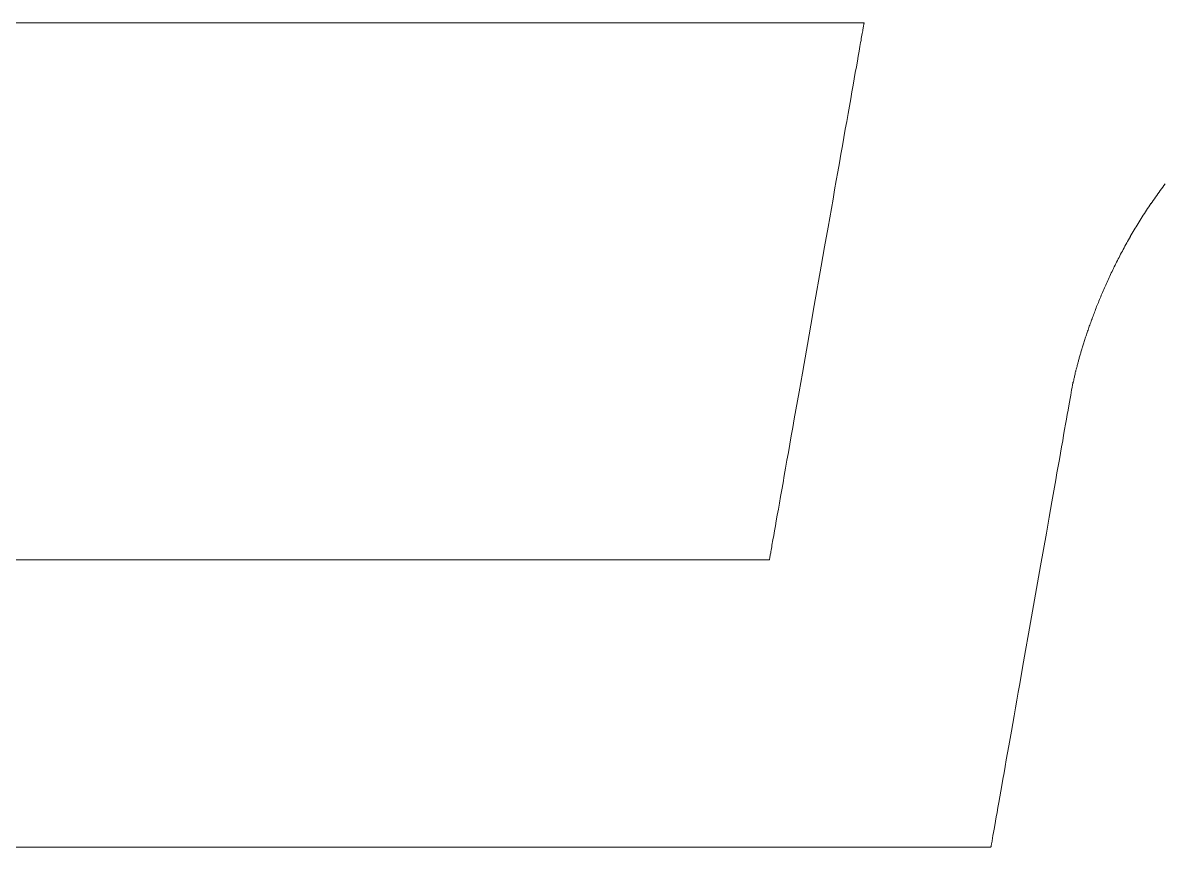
# Model space of a CAD drawing. Header units: millimetres. Extents: x 8533 to 164433, y 5768 to 115327.
# Drawn here: x 57516.9 to 57663.2, y 107755.6 to 107861.1 of the extents above; entities that cross this region are included whole.
import ezdxf

# ---------------------------------------------------------------- set-up
doc = ezdxf.new("R2010")
doc.units = ezdxf.units.MM
doc.header["$LTSCALE"] = 250
doc.layers.add('06_G-ENP_심볼', color=3, linetype='Continuous')
doc.layers.add('G-ENP', color=1, linetype='Continuous')

# ---------------------------------------------------------------- blocks, each defined once
blk = doc.blocks.new('zw$82BC')
at = {"layer": 'G-ENP', "color": 8, "lineweight": 0}
for p, q in [((22.6556, 93.2604), (22.5589, 93.2604)), ((22.7526, 93.2604), (22.6556, 93.2604)), ((22.8492, 93.2604), (22.7526, 93.2604)), ((22.8972, 93.2604), (22.8492, 93.2604)), ((22.945, 93.2604), (22.8972, 93.2604)), ((22.9925, 93.2604), (22.945, 93.2604)), ((23.0396, 93.2604), (22.9925, 93.2604)), ((23.0863, 93.2604), (23.0396, 93.2604)), ((23.1325, 93.2604), (23.0863, 93.2604)), ((23.1781, 93.2604), (23.1325, 93.2604)), ((23.2007, 93.2604), (23.1781, 93.2604)), ((23.2232, 93.2604), (23.2007, 93.2604)), ((23.2455, 93.2604), (23.2232, 93.2604)), ((23.2676, 93.2604), (23.2455, 93.2604)), ((23.2895, 93.2604), (23.2676, 93.2604)), ((23.3113, 93.2604), (23.2895, 93.2604)), ((23.3328, 93.2604), (23.3113, 93.2604)), ((23.3542, 93.2604), (23.3328, 93.2604)), ((23.3754, 93.2604), (23.3542, 93.2604)), ((23.3963, 93.2604), (23.3754, 93.2604)), ((23.417, 93.2604), (23.3963, 93.2604)), ((23.4375, 93.2604), (23.417, 93.2604)), ((23.4577, 93.2604), (23.4375, 93.2604)), ((23.4778, 93.2604), (23.4577, 93.2604)), ((23.4975, 93.2604), (23.4778, 93.2604)), ((23.517, 93.2604), (23.4975, 93.2604)), ((23.5362, 93.2604), (23.517, 93.2604)), ((23.5552, 93.2604), (23.5362, 93.2604)), ((23.5739, 93.2604), (23.5552, 93.2604)), ((23.5923, 93.2604), (23.5739, 93.2604)), ((23.6104, 93.2604), (23.5923, 93.2604)), ((23.6282, 93.2604), (23.6104, 93.2604)), ((23.6457, 93.2604), (23.6282, 93.2604)), ((23.6628, 93.2604), (23.6457, 93.2604)), ((23.6797, 93.2604), (23.6628, 93.2604)), ((23.6962, 93.2604), (23.6797, 93.2604)), ((23.7124, 93.2604), (23.6962, 93.2604)), ((23.7282, 93.2604), (23.7124, 93.2604)), ((23.7437, 93.2604), (23.7282, 93.2604)), ((23.7588, 93.2604), (23.7437, 93.2604)), ((23.7736, 93.2604), (23.7588, 93.2604)), ((23.788, 93.2604), (23.7736, 93.2604)), ((23.802, 93.2604), (23.788, 93.2604)), ((23.8156, 93.2604), (23.802, 93.2604)), ((23.8288, 93.2604), (23.8156, 93.2604)), ((23.8417, 93.2604), (23.8288, 93.2604)), ((23.8541, 93.2604), (23.8417, 93.2604)), ((23.8661, 93.2604), (23.8541, 93.2604)), ((23.8776, 93.2604), (23.8661, 93.2604)), ((23.8888, 93.2604), (23.8776, 93.2604)), ((23.8995, 93.2604), (23.8888, 93.2604)), ((23.9097, 93.2604), (23.8995, 93.2604)), ((23.9195, 93.2604), (23.9097, 93.2604)), ((23.9289, 93.2604), (23.9195, 93.2604)), ((23.9378, 93.2604), (23.9289, 93.2604)), ((23.9462, 93.2604), (23.9378, 93.2604)), ((23.9541, 93.2604), (23.9462, 93.2604)), ((23.9615, 93.2604), (23.9541, 93.2604)), ((23.9684, 93.2604), (23.9615, 93.2604)), ((23.9749, 93.2604), (23.9684, 93.2604)), ((23.9808, 93.2604), (23.9749, 93.2604)), ((23.9862, 93.2604), (23.9808, 93.2604)), ((23.9911, 93.2604), (23.9862, 93.2604)), ((23.9954, 93.2604), (23.9911, 93.2604)), ((23.9992, 93.2604), (23.9954, 93.2604)), ((24.0025, 93.2604), (23.9992, 93.2604)), ((24.0052, 93.2604), (24.0025, 93.2604)), ((24.0073, 93.2604), (24.0052, 93.2604)), ((24.0089, 93.2604), (24.0073, 93.2604)), ((24.0099, 93.2604), (24.0089, 93.2604)), ((24.0095, 93.256), (24.0097, 93.2572)), ((24.0097, 93.2572), (24.0099, 93.2582)), ((24.0103, 93.2604), (24.0099, 93.2604)), ((24.0099, 93.2582), (24.01, 93.259)), ((24.01, 93.259), (24.0101, 93.2596)), ((24.0101, 93.2596), (24.0102, 93.2601)), ((24.0102, 93.2601), (24.0103, 93.2603)), ((24.0058, 93.2349), (24.0063, 93.2378)), ((24.0063, 93.2378), (24.0068, 93.2405)), ((24.0068, 93.2405), (24.0072, 93.243)), ((24.0072, 93.243), (24.0076, 93.2453)), ((24.0076, 93.2453), (24.008, 93.2475)), ((24.008, 93.2475), (24.0084, 93.2496)), ((24.0084, 93.2496), (24.0087, 93.2515)), ((24.0087, 93.2515), (24.009, 93.2531)), ((24.009, 93.2531), (24.0093, 93.2547)), ((24.0093, 93.2547), (24.0095, 93.256)), ((24.0022, 93.2147), (24.0035, 93.222)), ((24.0035, 93.222), (24.0047, 93.2288)), ((24.0047, 93.2288), (24.0053, 93.2319)), ((24.0053, 93.2319), (24.0058, 93.2349)), ((23.9994, 93.1984), (24.0008, 93.2069)), ((24.0008, 93.2069), (24.0022, 93.2147)), ((23.9961, 93.1801), (23.9978, 93.1895)), ((23.9978, 93.1895), (23.9994, 93.1984)), ((23.9925, 93.1597), (23.9944, 93.1701)), ((23.9944, 93.1701), (23.9961, 93.1801)), ((23.9887, 93.1377), (23.9906, 93.1489)), ((23.9906, 93.1489), (23.9925, 93.1597)), ((23.9866, 93.126), (23.9887, 93.1377)), ((23.9823, 93.1015), (23.9845, 93.1139)), ((23.9845, 93.1139), (23.9866, 93.126)), ((23.98, 93.0887), (23.9823, 93.1015)), ((23.9754, 93.0622), (23.9777, 93.0756)), ((23.9777, 93.0756), (23.98, 93.0887)), ((23.9729, 93.0485), (23.9754, 93.0622)), ((23.9705, 93.0345), (23.9729, 93.0485)), ((23.9654, 93.0058), (23.968, 93.0203)), ((23.968, 93.0203), (23.9705, 93.0345)), ((23.9628, 92.9911), (23.9654, 93.0058)), ((23.9602, 92.9762), (23.9628, 92.9911)), ((23.9575, 92.9611), (23.9602, 92.9762)), ((23.9521, 92.9305), (23.9575, 92.9611)), ((23.9466, 92.8993), (23.9521, 92.9305)), ((23.9411, 92.8679), (23.9466, 92.8993)), ((23.9299, 92.8045), (23.9411, 92.8679)), ((23.9244, 92.7729), (23.9299, 92.8045)), ((23.9188, 92.7415), (23.9244, 92.7729)), ((23.9134, 92.7106), (23.9188, 92.7415)), ((23.9107, 92.6953), (23.9134, 92.7106)), ((23.908, 92.6802), (23.9107, 92.6953)), ((23.9054, 92.6653), (23.908, 92.6802)), ((24.3451, 92.6684), (24.3444, 92.6643)), ((24.3458, 92.672), (24.3451, 92.6684)), ((24.346, 92.6735), (24.3458, 92.672)), ((24.3463, 92.675), (24.346, 92.6735)), ((24.3465, 92.6762), (24.3463, 92.675)), ((24.3467, 92.6773), (24.3465, 92.6762)), ((24.3469, 92.6783), (24.3467, 92.6773)), ((24.347, 92.6791), (24.3469, 92.6783)), ((24.3471, 92.6797), (24.347, 92.6791)), ((24.3472, 92.6802), (24.3471, 92.6797)), ((24.3473, 92.6805), (24.3472, 92.6802)), ((24.3473, 92.6806), (24.3473, 92.6807)), ((24.3473, 92.6807), (24.3473, 92.6805)), ((24.3473, 92.6805), (24.3473, 92.6806)), ((24.3473, 92.6795), (24.3473, 92.6805)), ((24.3473, 92.679), (24.3473, 92.6795)), ((24.3473, 92.6787), (24.3473, 92.679)), ((24.3473, 92.6787), (24.3473, 92.6787)), ((24.3473, 92.6787), (24.3473, 92.6787)), ((23.9002, 92.6361), (23.9028, 92.6506)), ((23.9028, 92.6506), (23.9054, 92.6653)), ((24.3417, 92.6487), (24.3406, 92.6424)), ((24.3427, 92.6544), (24.3417, 92.6487)), ((24.3436, 92.6596), (24.3427, 92.6544)), ((24.3444, 92.6643), (24.3436, 92.6596)), ((23.8977, 92.6218), (23.9002, 92.6361)), ((24.3394, 92.6357), (24.3381, 92.6285)), ((24.3406, 92.6424), (24.3394, 92.6357)), ((23.8952, 92.6078), (23.8977, 92.6218)), ((24.3353, 92.6128), (24.3338, 92.6043)), ((24.3367, 92.6209), (24.3353, 92.6128)), ((24.3381, 92.6285), (24.3367, 92.6209)), ((23.8905, 92.5806), (23.8928, 92.594)), ((23.8928, 92.594), (23.8952, 92.6078)), ((24.3322, 92.5953), (24.3306, 92.586)), ((24.3338, 92.6043), (24.3322, 92.5953)), ((23.8881, 92.5674), (23.8905, 92.5806)), ((24.3289, 92.5764), (24.3271, 92.5663)), ((24.3306, 92.586), (24.3289, 92.5764)), ((23.8859, 92.5546), (23.8881, 92.5674)), ((24.3253, 92.556), (24.3234, 92.5453)), ((24.3271, 92.5663), (24.3253, 92.556)), ((23.8815, 92.53), (23.8837, 92.5421)), ((23.8837, 92.5421), (23.8859, 92.5546)), ((24.3234, 92.5453), (24.3214, 92.5342)), ((23.8795, 92.5183), (23.8815, 92.53)), ((24.3195, 92.523), (24.3174, 92.5114)), ((24.3214, 92.5342), (24.3195, 92.523)), ((23.8756, 92.4961), (23.8775, 92.507)), ((23.8775, 92.507), (23.8795, 92.5183)), ((24.3174, 92.5114), (24.3153, 92.4996)), ((23.872, 92.4757), (23.8737, 92.4857)), ((23.8737, 92.4857), (23.8756, 92.4961)), ((24.3132, 92.4875), (24.311, 92.4752)), ((24.3153, 92.4996), (24.3132, 92.4875)), ((23.8687, 92.4572), (23.8703, 92.4662)), ((23.8703, 92.4662), (23.872, 92.4757)), ((24.311, 92.4752), (24.3088, 92.4627)), ((23.8658, 92.4408), (23.8672, 92.4487)), ((23.8672, 92.4487), (23.8687, 92.4572)), ((24.3066, 92.45), (24.3043, 92.4371)), ((24.3088, 92.4627), (24.3066, 92.45)), ((23.8633, 92.4266), (23.8645, 92.4334)), ((23.8645, 92.4334), (23.8658, 92.4408)), ((24.3043, 92.4371), (24.2997, 92.4109)), ((23.86, 92.4076), (23.8604, 92.4098)), ((23.8604, 92.4098), (23.8608, 92.4122)), ((23.8608, 92.4122), (23.8612, 92.4148)), ((23.8612, 92.4148), (23.8617, 92.4175)), ((23.8617, 92.4175), (23.8622, 92.4204)), ((23.8622, 92.4204), (23.8628, 92.4234)), ((23.8628, 92.4234), (23.8633, 92.4266)), ((24.2997, 92.4109), (24.2949, 92.3842)), ((22.5573, 92.3942), (22.6541, 92.3942)), ((22.6541, 92.3942), (22.7023, 92.3942)), ((22.7023, 92.3942), (22.7503, 92.3942)), ((22.7503, 92.3942), (22.798, 92.3942)), ((22.798, 92.3942), (22.8455, 92.3942)), ((22.8455, 92.3942), (22.8925, 92.3942)), ((22.8925, 92.3942), (22.9392, 92.3942)), ((22.9392, 92.3942), (22.9853, 92.3942)), ((22.9853, 92.3942), (23.0309, 92.3942)), ((23.0309, 92.3942), (23.0535, 92.3942)), ((23.0535, 92.3942), (23.0759, 92.3942)), ((23.0759, 92.3942), (23.0981, 92.3942)), ((23.0981, 92.3942), (23.1202, 92.3942)), ((23.1202, 92.3942), (23.1421, 92.3942)), ((23.1421, 92.3942), (23.1638, 92.3942)), ((23.1638, 92.3942), (23.1853, 92.3942)), ((23.1853, 92.3942), (23.2066, 92.3942)), ((23.2066, 92.3942), (23.2277, 92.3942)), ((23.2277, 92.3942), (23.2486, 92.3942)), ((23.2486, 92.3942), (23.2693, 92.3942)), ((23.2693, 92.3942), (23.2897, 92.3942)), ((23.2897, 92.3942), (23.3099, 92.3942)), ((23.3099, 92.3942), (23.3299, 92.3942)), ((23.3299, 92.3942), (23.3496, 92.3942)), ((23.3496, 92.3942), (23.369, 92.3942)), ((23.369, 92.3942), (23.3882, 92.3942)), ((23.3882, 92.3942), (23.407, 92.3942)), ((23.407, 92.3942), (23.4257, 92.3942)), ((23.4257, 92.3942), (23.444, 92.3942)), ((23.444, 92.3942), (23.462, 92.3942)), ((23.462, 92.3942), (23.4797, 92.3942)), ((23.4797, 92.3942), (23.4971, 92.3942)), ((23.4971, 92.3942), (23.5142, 92.3942)), ((23.5142, 92.3942), (23.531, 92.3942)), ((23.531, 92.3942), (23.5475, 92.3942)), ((23.5475, 92.3942), (23.5636, 92.3942)), ((23.5636, 92.3942), (23.5793, 92.3942)), ((23.5793, 92.3942), (23.5947, 92.3942)), ((23.5947, 92.3942), (23.6098, 92.3942)), ((23.6098, 92.3942), (23.6244, 92.3942)), ((23.6244, 92.3942), (23.6387, 92.3942)), ((23.6387, 92.3942), (23.6526, 92.3942)), ((23.6526, 92.3942), (23.6662, 92.3942)), ((23.6662, 92.3942), (23.6793, 92.3942)), ((23.6793, 92.3942), (23.692, 92.3942)), ((23.692, 92.3942), (23.7043, 92.3942)), ((23.7043, 92.3942), (23.7162, 92.3942)), ((23.7162, 92.3942), (23.7277, 92.3942)), ((23.7277, 92.3942), (23.7387, 92.3942)), ((23.7387, 92.3942), (23.7493, 92.3942)), ((23.7493, 92.3942), (23.7595, 92.3942)), ((23.7595, 92.3942), (23.7692, 92.3942)), ((23.7692, 92.3942), (23.7784, 92.3942)), ((23.7784, 92.3942), (23.7871, 92.3942)), ((23.7871, 92.3942), (23.7954, 92.3942)), ((23.7954, 92.3942), (23.8032, 92.3942)), ((23.8032, 92.3942), (23.8105, 92.3942)), ((23.8105, 92.3942), (23.8173, 92.3942)), ((23.8173, 92.3942), (23.8237, 92.3942)), ((23.8237, 92.3942), (23.8294, 92.3942)), ((23.8294, 92.3942), (23.8347, 92.3942)), ((23.8347, 92.3942), (23.8395, 92.3942)), ((23.8395, 92.3942), (23.8437, 92.3942)), ((23.8437, 92.3942), (23.8474, 92.3942)), ((23.8474, 92.3942), (23.8505, 92.3942)), ((23.8505, 92.3942), (23.853, 92.3942)), ((23.853, 92.3942), (23.855, 92.3942)), ((23.855, 92.3942), (23.8565, 92.3942)), ((23.8565, 92.3942), (23.8573, 92.3942)), ((23.8576, 92.3943), (23.8577, 92.3946)), ((23.8576, 92.3942), (23.8576, 92.3943)), ((23.8577, 92.3946), (23.8578, 92.3951)), ((23.8578, 92.3951), (23.8579, 92.3958)), ((23.8579, 92.3958), (23.858, 92.3966)), ((23.858, 92.3966), (23.8582, 92.3977)), ((23.8582, 92.3977), (23.8584, 92.3989)), ((23.8584, 92.3989), (23.8587, 92.4003)), ((23.8587, 92.4003), (23.859, 92.4019)), ((23.859, 92.4019), (23.8593, 92.4036)), ((23.8593, 92.4036), (23.8596, 92.4055)), ((23.8596, 92.4055), (23.86, 92.4076)), ((24.2949, 92.3842), (24.2902, 92.3571)), ((24.2902, 92.3571), (24.2853, 92.3298)), ((24.2853, 92.3298), (24.2756, 92.2749)), ((24.2756, 92.2749), (24.2708, 92.2476)), ((24.2708, 92.2476), (24.266, 92.2205)), ((24.266, 92.2205), (24.2613, 92.1939)), ((24.2613, 92.1939), (24.259, 92.1808)), ((24.259, 92.1808), (24.2567, 92.1679)), ((24.2545, 92.1551), (24.2523, 92.1425)), ((24.2567, 92.1679), (24.2545, 92.1551)), ((24.2523, 92.1425), (24.2501, 92.1301)), ((24.2479, 92.1179), (24.2458, 92.1059)), ((24.2501, 92.1301), (24.2479, 92.1179)), ((24.2458, 92.1059), (24.2437, 92.0942)), ((24.2417, 92.0828), (24.2397, 92.0716)), ((24.2437, 92.0942), (24.2417, 92.0828)), ((24.2378, 92.0608), (24.236, 92.0502)), ((24.2397, 92.0716), (24.2378, 92.0608)), ((24.2342, 92.04), (24.2324, 92.0301)), ((24.236, 92.0502), (24.2342, 92.04)), ((24.2324, 92.0301), (24.2307, 92.0206)), ((24.2291, 92.0115), (24.2276, 92.0028)), ((24.2307, 92.0206), (24.2291, 92.0115)), ((24.2247, 91.9866), (24.2234, 91.9792)), ((24.2261, 91.9945), (24.2247, 91.9866)), ((24.2276, 92.0028), (24.2261, 91.9945)), ((24.2222, 91.9722), (24.221, 91.9657)), ((24.2234, 91.9792), (24.2222, 91.9722)), ((24.2181, 91.9493), (24.2174, 91.9448)), ((24.219, 91.9542), (24.2181, 91.9493)), ((24.22, 91.9597), (24.219, 91.9542)), ((24.221, 91.9657), (24.22, 91.9597)), ((22.6537, 91.9305), (22.5408, 91.9305)), ((22.7666, 91.9305), (22.6537, 91.9305)), ((22.823, 91.9305), (22.7666, 91.9305)), ((22.8791, 91.9305), (22.823, 91.9305)), ((22.9351, 91.9305), (22.8791, 91.9305)), ((22.9907, 91.9305), (22.9351, 91.9305)), ((23.0459, 91.9305), (22.9907, 91.9305)), ((23.1007, 91.9305), (23.0459, 91.9305)), ((23.1549, 91.9305), (23.1007, 91.9305)), ((23.1818, 91.9305), (23.1549, 91.9305)), ((23.2086, 91.9305), (23.1818, 91.9305)), ((23.2352, 91.9305), (23.2086, 91.9305)), ((23.2616, 91.9305), (23.2352, 91.9305)), ((23.2878, 91.9305), (23.2616, 91.9305)), ((23.3139, 91.9305), (23.2878, 91.9305)), ((23.3397, 91.9305), (23.3139, 91.9305)), ((23.3654, 91.9305), (23.3397, 91.9305)), ((23.3908, 91.9305), (23.3654, 91.9305)), ((23.4161, 91.9305), (23.3908, 91.9305)), ((23.441, 91.9305), (23.4161, 91.9305)), ((23.4658, 91.9305), (23.441, 91.9305)), ((23.4903, 91.9305), (23.4658, 91.9305)), ((23.5145, 91.9305), (23.4903, 91.9305)), ((23.5385, 91.9305), (23.5145, 91.9305)), ((23.5622, 91.9305), (23.5385, 91.9305)), ((23.5856, 91.9305), (23.5622, 91.9305)), ((23.6088, 91.9305), (23.5856, 91.9305)), ((23.6316, 91.9305), (23.6088, 91.9305)), ((23.6542, 91.9305), (23.6316, 91.9305)), ((23.6764, 91.9305), (23.6542, 91.9305)), ((23.6983, 91.9305), (23.6764, 91.9305)), ((23.7198, 91.9305), (23.6983, 91.9305)), ((23.7411, 91.9305), (23.7198, 91.9305)), ((23.7619, 91.9305), (23.7411, 91.9305)), ((23.7825, 91.9305), (23.7619, 91.9305)), ((23.8026, 91.9305), (23.7825, 91.9305)), ((23.8224, 91.9305), (23.8026, 91.9305)), ((23.8418, 91.9305), (23.8224, 91.9305)), ((23.8608, 91.9305), (23.8418, 91.9305)), ((23.8794, 91.9305), (23.8608, 91.9305)), ((23.8976, 91.9305), (23.8794, 91.9305)), ((23.9154, 91.9305), (23.8976, 91.9305)), ((23.9328, 91.9305), (23.9154, 91.9305)), ((23.9497, 91.9305), (23.9328, 91.9305)), ((23.9662, 91.9305), (23.9497, 91.9305)), ((23.9822, 91.9305), (23.9662, 91.9305)), ((23.9978, 91.9305), (23.9822, 91.9305)), ((24.0129, 91.9305), (23.9978, 91.9305)), ((24.0276, 91.9305), (24.0129, 91.9305)), ((24.0417, 91.9305), (24.0276, 91.9305)), ((24.0554, 91.9305), (24.0417, 91.9305)), ((24.0686, 91.9305), (24.0554, 91.9305)), ((24.0812, 91.9305), (24.0686, 91.9305)), ((24.0934, 91.9305), (24.0812, 91.9305)), ((24.105, 91.9305), (24.0934, 91.9305)), ((24.1161, 91.9305), (24.105, 91.9305)), ((24.1266, 91.9305), (24.1161, 91.9305)), ((24.1366, 91.9305), (24.1266, 91.9305)), ((24.146, 91.9305), (24.1366, 91.9305)), ((24.1549, 91.9305), (24.146, 91.9305)), ((24.1632, 91.9305), (24.1549, 91.9305)), ((24.1709, 91.9305), (24.1632, 91.9305)), ((24.178, 91.9305), (24.1709, 91.9305)), ((24.1814, 91.9305), (24.178, 91.9305)), ((24.1845, 91.9305), (24.1814, 91.9305)), ((24.1876, 91.9305), (24.1845, 91.9305)), ((24.1904, 91.9305), (24.1876, 91.9305)), ((24.1932, 91.9305), (24.1904, 91.9305)), ((24.1957, 91.9305), (24.1932, 91.9305)), ((24.1981, 91.9305), (24.1957, 91.9305)), ((24.2004, 91.9305), (24.1981, 91.9305)), ((24.2025, 91.9305), (24.2004, 91.9305)), ((24.2044, 91.9305), (24.2025, 91.9305)), ((24.2062, 91.9305), (24.2044, 91.9305)), ((24.2078, 91.9305), (24.2062, 91.9305)), ((24.2092, 91.9305), (24.2078, 91.9305)), ((24.2105, 91.9305), (24.2092, 91.9305)), ((24.2116, 91.9305), (24.2105, 91.9305)), ((24.2126, 91.9305), (24.2116, 91.9305)), ((24.2134, 91.9305), (24.2126, 91.9305)), ((24.214, 91.9305), (24.2134, 91.9305)), ((24.2144, 91.9305), (24.214, 91.9305)), ((24.2147, 91.9305), (24.2144, 91.9305)), ((24.2149, 91.9307), (24.2148, 91.9305)), ((24.215, 91.9315), (24.2149, 91.931)), ((24.2149, 91.931), (24.2149, 91.9307)), ((24.2151, 91.9321), (24.215, 91.9315)), ((24.2153, 91.933), (24.2151, 91.9321)), ((24.2154, 91.9339), (24.2153, 91.933)), ((24.2156, 91.935), (24.2154, 91.9339)), ((24.2158, 91.9363), (24.2156, 91.935)), ((24.2161, 91.9377), (24.2158, 91.9363)), ((24.2167, 91.941), (24.2161, 91.9377)), ((24.2174, 91.9448), (24.2167, 91.941))]:
    blk.add_line(p, q, dxfattribs=at)
for centre, radius, start, end in [((24.0102, 93.2603), 0.0000403, 310.8736, 50.8705), ((25.091, 92.5476), 0.7478, 142.7197, 143.7349), ((25.1001, 92.541), 0.7591, 143.7348, 144.7244), ((25.1187, 92.528), 0.7818, 145.6887, 146.6283), ((25.1094, 92.5344), 0.7704, 144.7244, 145.6888), ((25.1375, 92.5159), 0.8041, 147.5434, 148.4348), ((25.1281, 92.5218), 0.793, 146.6282, 147.5434), ((25.1558, 92.5048), 0.8256, 149.3026, 150.1478), ((25.1467, 92.5102), 0.815, 148.4347, 149.3027), ((25.1646, 92.4997), 0.8357, 150.1478, 150.9707), ((25.1811, 92.4907), 0.8545, 151.7717, 152.5516), ((25.1731, 92.495), 0.8454, 150.9706, 151.7717), ((25.1954, 92.4834), 0.8706, 153.3107, 154.05), ((25.1886, 92.4868), 0.8629, 152.5515, 153.3108), ((25.2069, 92.4779), 0.8833, 154.7695, 155.4701), ((25.2016, 92.4804), 0.8774, 154.0499, 154.7695), ((25.2145, 92.4745), 0.8917, 156.1522, 156.8165), ((25.2112, 92.4759), 0.8881, 155.47, 156.1522), ((25.2175, 92.4732), 0.8949, 157.4632, 158.0932), ((25.2167, 92.4735), 0.894, 156.8164, 157.4633), ((25.2148, 92.4742), 0.892, 158.7066, 159.3044), ((25.2169, 92.4734), 0.8943, 158.0931, 158.7067), ((25.2054, 92.4777), 0.8819, 159.8866, 160.454), ((25.211, 92.4757), 0.8879, 159.3043, 159.8867), ((25.1881, 92.4838), 0.8636, 161.0067, 161.5457), ((25.1978, 92.4804), 0.8739, 160.4539, 161.0069), ((25.1449, 92.4977), 0.8182, 162.5829, 163.0823), ((25.1618, 92.4924), 0.836, 162.0708, 162.583), ((25.1761, 92.4878), 0.851, 161.5456, 162.0709), ((25.077, 92.5176), 0.7475, 164.0441, 164.5076), ((25.1027, 92.5103), 0.7742, 163.5691, 164.0443), ((25.1252, 92.5037), 0.7977, 163.0822, 163.5693), ((24.98, 92.5436), 0.6471, 165.4006, 165.8315), ((25.0159, 92.5343), 0.6842, 164.9595, 165.4009), ((25.0482, 92.5256), 0.7176, 164.5074, 164.9597), ((24.74, 92.6003), 0.4005, 167.4531, 167.8359), ((24.7968, 92.5876), 0.4586, 167.0621, 167.454), ((24.8489, 92.5757), 0.5122, 166.6616, 167.0628), ((24.8967, 92.5643), 0.5613, 166.2514, 166.6621), ((24.9404, 92.5537), 0.6062, 165.8311, 166.2518), ((24.3473, 92.6807), 0.00000655, 84.5668, 254.5515), ((24.463, 92.657), 0.1178, 168.9176, 169.2669), ((24.3473, 92.6788), 0.000102, 264.7439, 74.0309), ((24.5402, 92.6419), 0.1964, 168.5688, 168.9262), ((24.6119, 92.6274), 0.2696, 168.2068, 168.5724), ((24.6785, 92.6135), 0.3375, 167.8347, 168.2087), ((23.8575, 92.3944), 0.000211, 230.0311, 310.0342), ((24.2148, 91.9306), 0.0000871, 238.3282, 318.313)]:
    blk.add_arc(centre, radius, start, end, dxfattribs=at)

msp = doc.modelspace()

# ---------------------------------------------------------------- block references
at = {"layer": '06_G-ENP_심볼', "color": 0, "xscale": 79.36842069133647, "yscale": 79.36842069133647, "zscale": 79.36842069133647}
msp.add_blockref('zw$82BC', (55718.95, 100459.2, -0.32), dxfattribs=at)

doc.saveas('drawing.dxf')
